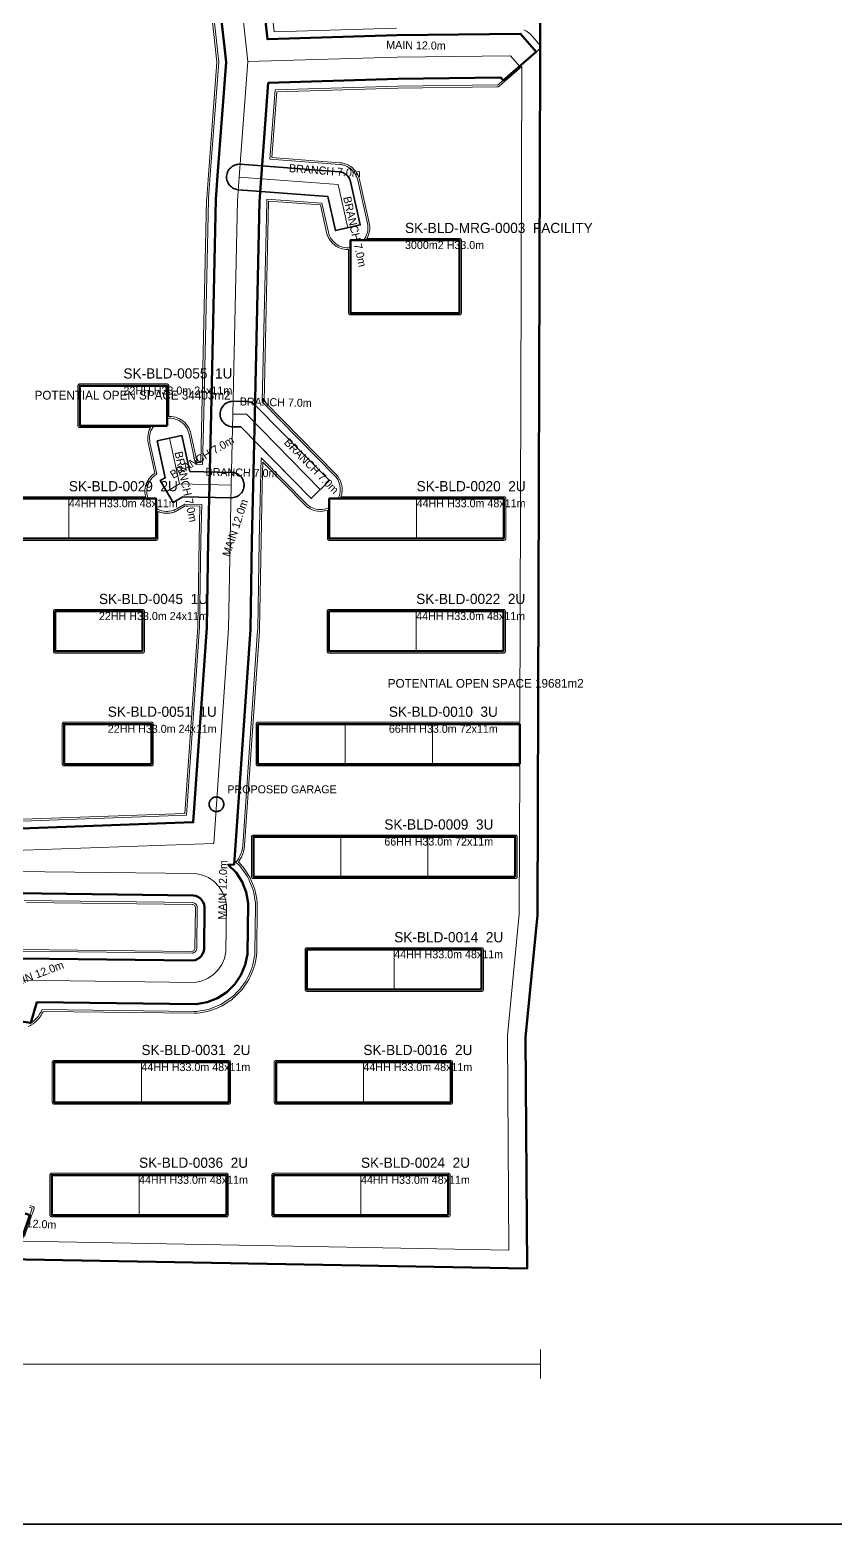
# Model space of a CAD drawing. Header units: metres. Extents: x 10 to 560, y 290 to 670.
# Drawn here: x 153.8 to 264.5, y 290 to 495.4 of the extents above; entities that cross this region are included whole.
import ezdxf

# ---------------------------------------------------------------- set-up
doc = ezdxf.new("R2010")
doc.units = ezdxf.units.M
for name, color, linetype, lineweight in [('A-ANNO-TEXT', 7, 'CONTINUOUS', 18), ('A-BUILDING-LABEL', 7, 'CONTINUOUS', 18), ('A-BUILDING-OUTLINE', 7, 'CONTINUOUS', 50), ('A-DIM', 3, 'CONTINUOUS', 18), ('A-ENTRANCE', 6, 'CONTINUOUS', 35), ('A-FRAME', 7, 'CONTINUOUS', 35), ('A-SITE-BOUNDARY', 1, 'CONTINUOUS', 50), ('A-UNIT-LINE', 4, 'CONTINUOUS', 18), ('C-ROAD-BRANCH', 2, 'CONTINUOUS', 35), ('C-ROAD-CENTER', 8, 'CONTINUOUS', 18), ('C-ROAD-LABEL', 2, 'CONTINUOUS', 18), ('C-ROAD-MAIN', 30, 'CONTINUOUS', 50), ('C-SIDEWALK', 8, 'CONTINUOUS', 18), ('L-OPEN-SPACE', 8, 'CONTINUOUS', 13)]:
    doc.layers.add(name, color=color, linetype=linetype, lineweight=lineweight)

msp = doc.modelspace()

# ---------------------------------------------------------------- linework, layer by layer
at = {"layer": 'A-BUILDING-OUTLINE'}
for points in [[(212.89, 456.48), (212.89, 466.48), (197.89, 466.48), (197.89, 456.48)], [(172.69, 440.98), (172.69, 446.48), (160.69, 446.48), (160.69, 440.98)], [(171.19, 425.48), (171.19, 430.98), (147.19, 430.98), (147.19, 425.48)], [(218.99, 425.48), (218.99, 430.98), (194.99, 430.98), (194.99, 425.48)], [(169.33, 409.98), (169.33, 415.48), (157.33, 415.48), (157.33, 409.98)], [(218.93, 409.98), (218.93, 415.48), (194.93, 415.48), (194.93, 409.98)], [(170.54, 394.48), (170.54, 399.98), (158.54, 399.98), (158.54, 394.48)], [(221.17, 394.48), (221.17, 399.98), (185.17, 399.98), (185.17, 394.48)], [(220.55, 378.98), (220.55, 384.48), (184.55, 384.48), (184.55, 378.98)], [(215.91, 363.48), (215.91, 368.98), (191.91, 368.98), (191.91, 363.48)], [(181.17, 347.98), (181.17, 353.48), (157.17, 353.48), (157.17, 347.98)], [(211.67, 347.98), (211.67, 353.48), (187.67, 353.48), (187.67, 347.98)], [(180.84, 332.48), (180.84, 337.98), (156.84, 337.98), (156.84, 332.48)], [(211.34, 332.48), (211.34, 337.98), (187.34, 337.98), (187.34, 332.48)]]:
    msp.add_lwpolyline(points, close=True, dxfattribs=at)
at = {"layer": 'A-DIM'}
for points in [[(224.01, 310), (224.01, 314)], [(30, 312), (224.01, 312)]]:
    msp.add_lwpolyline(points, dxfattribs=at)
at = {"layer": 'A-ENTRANCE'}
msp.add_lwpolyline([(180.47, 388.96), (180.47, 388.86), (180.45, 388.76), (180.43, 388.67), (180.4, 388.57), (180.35, 388.48), (180.3, 388.4), (180.24, 388.32), (180.18, 388.25), (180.11, 388.18), (180.03, 388.12), (179.94, 388.07), (179.85, 388.03), (179.76, 388), (179.67, 387.98), (179.57, 387.96), (179.47, 387.96), (179.37, 387.96), (179.28, 387.98), (179.18, 388), (179.09, 388.03), (179, 388.07), (178.92, 388.12), (178.84, 388.18), (178.76, 388.25), (178.7, 388.32), (178.64, 388.4), (178.59, 388.48), (178.55, 388.57), (178.51, 388.67), (178.49, 388.76), (178.48, 388.86), (178.47, 388.96), (178.48, 389.05), (178.49, 389.15), (178.51, 389.25), (178.55, 389.34), (178.59, 389.43), (178.64, 389.51), (178.7, 389.59), (178.76, 389.66), (178.84, 389.73), (178.92, 389.79), (179, 389.84), (179.09, 389.88), (179.18, 389.91), (179.28, 389.94), (179.37, 389.95), (179.47, 389.96), (179.57, 389.95), (179.67, 389.94), (179.76, 389.91), (179.85, 389.88), (179.94, 389.84), (180.03, 389.79), (180.11, 389.73), (180.18, 389.66), (180.24, 389.59), (180.3, 389.51), (180.35, 389.43), (180.4, 389.34), (180.43, 389.25), (180.45, 389.15), (180.47, 389.05)], close=True, dxfattribs=at)
at = {"layer": 'A-FRAME'}
msp.add_lwpolyline([(560, 290), (560, 670), (10, 670), (10, 290), (560, 290)], dxfattribs=at)
at = {"layer": 'A-SITE-BOUNDARY'}
msp.add_lwpolyline([(31.64, 506.01), (30, 415.78), (33.08, 378.45), (34.51, 328.41), (131.11, 326.77), (135, 324.51), (136.23, 320), (138.08, 320), (139.31, 324.51), (143, 326.56), (222.17, 325.13), (221.96, 356.92), (223.6, 373.73), (224.01, 506.42)], dxfattribs=at)
at = {"layer": 'A-UNIT-LINE'}
for points in [[(159.19, 425.48), (159.19, 430.98)], [(206.99, 425.48), (206.99, 430.98)], [(206.93, 409.98), (206.93, 415.48)], [(197.17, 394.48), (197.17, 399.98)], [(209.17, 394.48), (209.17, 399.98)], [(196.55, 378.98), (196.55, 384.48)], [(208.55, 378.98), (208.55, 384.48)], [(203.91, 363.48), (203.91, 368.98)], [(169.17, 347.98), (169.17, 353.48)], [(199.67, 347.98), (199.67, 353.48)], [(168.84, 332.48), (168.84, 337.98)], [(199.34, 332.48), (199.34, 337.98)]]:
    msp.add_lwpolyline(points, dxfattribs=at)
at = {"layer": 'C-ROAD-BRANCH'}
for points in [[(181.99, 473.55), (181.83, 473.62), (181.68, 473.71), (181.54, 473.81), (181.41, 473.92), (181.29, 474.04), (181.19, 474.18), (181.1, 474.32), (181.02, 474.48), (180.96, 474.64), (180.91, 474.8), (180.88, 474.97), (180.87, 475.14), (180.88, 475.32), (180.9, 475.49), (180.94, 475.65), (180.99, 475.82), (181.06, 475.97), (181.14, 476.12), (181.24, 476.26), (181.36, 476.39), (181.48, 476.51), (181.62, 476.62), (181.76, 476.71), (181.91, 476.78), (182.07, 476.85), (182.24, 476.89), (182.41, 476.92), (182.58, 476.93), (182.75, 476.93), (196.33, 475.91), (196.51, 475.89), (196.67, 475.85), (196.84, 475.79), (196.99, 475.72), (197.14, 475.64), (197.28, 475.54), (197.41, 475.43), (197.53, 475.3), (197.64, 475.17), (197.73, 475.02), (197.8, 474.87), (197.87, 474.71), (197.91, 474.55), (197.91, 474.55), (199.25, 468.59), (195.84, 467.82), (194.78, 472.51), (182.49, 473.44), (182.32, 473.46), (182.15, 473.5)], [(181.19, 440.94), (181.03, 441), (180.88, 441.07), (180.73, 441.17), (180.6, 441.27), (180.47, 441.39), (180.36, 441.52), (180.26, 441.66), (180.17, 441.81), (180.1, 441.97), (180.05, 442.13), (180.01, 442.3), (179.99, 442.47), (179.99, 442.64), (180, 442.81), (180.03, 442.98), (180.07, 443.14), (180.13, 443.3), (180.21, 443.46), (180.3, 443.6), (180.41, 443.74), (180.52, 443.86), (180.65, 443.98), (180.79, 444.08), (180.94, 444.16), (181.1, 444.23), (181.26, 444.28), (181.43, 444.32), (181.6, 444.34), (181.77, 444.35), (183.64, 444.31), (183.81, 444.3), (183.98, 444.27), (184.14, 444.22), (184.3, 444.16), (184.46, 444.08), (184.6, 443.99), (184.74, 443.89), (184.85, 443.78), (184.85, 443.78), (195, 433.45), (192.5, 431), (182.85, 440.82), (181.7, 440.85), (181.53, 440.86), (181.36, 440.89)], [(171.32, 438.9), (174.74, 439.64), (175.81, 434.71), (181.56, 434.58), (181.73, 434.57), (181.9, 434.54), (182.07, 434.49), (182.23, 434.43), (182.38, 434.36), (182.52, 434.27), (182.66, 434.16), (182.79, 434.04), (182.9, 433.91), (183, 433.77), (183.08, 433.62), (183.15, 433.47), (183.21, 433.3), (183.24, 433.14), (183.27, 432.97), (183.27, 432.79), (183.26, 432.62), (183.23, 432.45), (183.18, 432.29), (183.12, 432.13), (183.05, 431.97), (182.95, 431.83), (182.85, 431.69), (182.73, 431.57), (182.6, 431.45), (182.46, 431.36), (182.31, 431.27), (182.15, 431.2), (181.99, 431.15), (181.82, 431.11), (181.65, 431.09), (181.48, 431.08), (174.85, 431.23), (173.54, 430.45), (171.76, 433.46), (172.41, 433.85)]]:
    msp.add_lwpolyline(points, close=True, dxfattribs=at)
at = {"layer": 'C-ROAD-CENTER'}
for points in [[(154.49, 509.5), (166.79, 508.27), (181.97, 507.86), (183.81, 491.04)], [(147.92, 382.14), (150.39, 382.55), (179.1, 383.58), (181.15, 413.11), (181.35, 425.21), (181.52, 432.83), (181.73, 442.6), (182.38, 471.97), (182.62, 475.18), (183.81, 491.04)], [(183.81, 491.04), (204.32, 491.66), (219.91, 491.86), (221.14, 490.43)], [(182.62, 475.18), (196.2, 474.16)], [(196.2, 474.16), (197.55, 468.2)], [(181.73, 442.6), (183.6, 442.56)], [(183.6, 442.56), (193.75, 432.22)], [(174.39, 432.99), (173.03, 439.27)], [(174.39, 432.99), (172.65, 431.96)], [(181.52, 432.83), (174.39, 432.99)], [(151.7, 379.72), (176.63, 379.43), (177.54, 379.23), (178.4, 378.87), (179.16, 378.34), (179.82, 377.67), (180.32, 376.89), (180.67, 376.03), (180.84, 375.11), (180.76, 368.68), (180.57, 367.77), (180.2, 366.92), (179.68, 366.15), (179.01, 365.5), (178.23, 364.99), (177.37, 364.64), (176.45, 364.47), (152.56, 364.76)]]:
    msp.add_lwpolyline(points, dxfattribs=at)
at = {"layer": 'C-ROAD-MAIN'}
for points in [[(184.67, 510.79), (186.49, 494.12), (204.26, 494.66), (221.27, 494.88), (223.42, 492.38), (218.86, 488.47), (218.55, 488.84), (204.39, 488.66), (186.6, 488.12), (185.61, 474.96), (185.38, 471.82), (184.73, 442.53), (184.52, 432.77), (184.35, 425.15), (184.15, 412.98), (181.9, 380.67), (181.11, 380.65), (182.17, 379.56), (183, 378.28), (183.56, 376.87), (183.84, 375.37), (183.76, 368.35), (183.44, 366.86), (182.85, 365.46), (181.99, 364.21), (180.9, 363.14), (179.62, 362.31), (178.21, 361.75), (176.71, 361.47), (154.8, 361.73), (153.96, 358.91), (150.33, 359.43)], [(84.68, 504.38), (84.68, 409.24), (86.76, 395.87), (88.06, 387.58), (88.06, 387.58), (88.06, 387.58), (107.79, 386.78), (110.46, 386.78), (112.43, 386.7), (147.74, 385.15), (150.08, 385.54), (176.29, 386.48), (178.15, 413.24), (178.35, 425.27), (178.52, 432.9), (178.74, 442.67), (179.38, 472.11), (179.63, 475.41), (180.8, 490.99), (179.27, 504.93)], [(152.6, 367.76), (176.19, 367.48), (176.53, 367.54), (176.84, 367.66), (177.13, 367.85), (177.37, 368.09), (177.56, 368.37), (177.7, 368.68), (177.77, 369.01), (177.84, 374.85), (177.77, 375.19), (177.65, 375.5), (177.46, 375.79), (177.22, 376.03), (176.94, 376.23), (176.63, 376.36), (176.3, 376.43), (151.96, 376.72)], [(153.17, 332.7), (153.85, 332.47), (151.89, 326.8)]]:
    msp.add_lwpolyline(points, dxfattribs=at)
at = {"layer": 'C-SIDEWALK'}
for points in [[(221.73, 495.42), (222.07, 495.23), (222.39, 495), (222.68, 494.75), (222.95, 494.47), (224.01, 493.22), (224.01, 492.89), (221.14, 490.43), (223.42, 492.38), (221.27, 494.88), (204.26, 494.66), (186.49, 494.12), (184.83, 509.27)], [(185.94, 508.3), (187.39, 495.15), (204.2, 495.66)], [(179.27, 504.93), (180.8, 490.99), (179.63, 475.41), (179.38, 472.11), (178.74, 442.67), (178.56, 434.65), (175.81, 434.71), (174.74, 439.64), (171.32, 438.9), (172.41, 433.85), (171.76, 433.46), (173.54, 430.45), (174.85, 431.23), (178.48, 431.15), (178.35, 425.27), (178.15, 413.24), (176.29, 386.48), (150.08, 385.54)], [(150.24, 386.55), (175.36, 387.45), (177.15, 413.28), (177.35, 425.28), (177.35, 425.3), (177.46, 430.17), (175.11, 430.22), (174.05, 429.59), (173.81, 429.46), (173.56, 429.36), (173.3, 429.29), (173.03, 429.23), (172.77, 429.21), (172.5, 429.21), (172.23, 429.24), (171.96, 429.29), (171.71, 429.37), (171.46, 429.48), (171.22, 429.61), (171.19, 429.62), (171.19, 430.98), (170.08, 430.98), (170.05, 431.05), (169.98, 431.3), (169.92, 431.57), (169.9, 431.84), (169.9, 432.11), (169.93, 432.38), (169.98, 432.64), (170.06, 432.9), (170.17, 433.15), (170.3, 433.38), (170.45, 433.61), (170.62, 433.82), (170.81, 434), (171.02, 434.17), (171.25, 434.32), (171.28, 434.35), (170.34, 438.69), (170.3, 438.95), (170.28, 439.22), (170.29, 439.49), (170.33, 439.76), (170.39, 440.02), (170.47, 440.28), (170.58, 440.52), (170.72, 440.76), (170.88, 440.98), (170.88, 440.98), (172.69, 440.98), (172.69, 442), (172.72, 442), (172.99, 442.02), (173.25, 442.01), (173.52, 441.97), (173.79, 441.91), (174.04, 441.83), (174.29, 441.71), (174.52, 441.58), (174.74, 441.42), (174.94, 441.24), (175.13, 441.05), (175.29, 440.83), (175.43, 440.6), (175.55, 440.36), (175.65, 440.11), (175.72, 439.85), (176.62, 435.69), (177.58, 435.67), (177.74, 442.69), (178.38, 472.06), (178.39, 472.27), (178.63, 475.48), (179.8, 490.97), (178.37, 503.95)], [(150.33, 359.43), (153.96, 358.91), (154.8, 361.73), (176.71, 361.47), (178.21, 361.75), (179.62, 362.31), (180.9, 363.14), (181.99, 364.21), (182.85, 365.46), (183.44, 366.86), (183.76, 368.35), (183.84, 375.37), (183.56, 376.87), (183, 378.28), (182.17, 379.56), (181.11, 380.65), (181.9, 380.67), (184.15, 412.98), (184.35, 425.15), (184.52, 432.77), (184.66, 438.98), (192.5, 431), (195, 433.45), (184.85, 443.78), (184.85, 443.78), (184.76, 443.86), (185.38, 471.82), (185.48, 473.21), (194.78, 472.51), (195.84, 467.82), (199.25, 468.59), (197.91, 474.55), (197.91, 474.55), (197.87, 474.71), (197.8, 474.87), (197.73, 475.02), (197.64, 475.17), (197.53, 475.3), (197.41, 475.43), (197.28, 475.54), (197.14, 475.64), (196.99, 475.72), (196.84, 475.79), (196.67, 475.85), (196.51, 475.89), (196.33, 475.91), (185.74, 476.7), (186.6, 488.12), (204.39, 488.66), (218.55, 488.84), (218.86, 488.47), (218.1, 487.82), (218.09, 487.84), (204.41, 487.66), (187.53, 487.15), (186.82, 477.63), (196.41, 476.9), (196.54, 476.89), (196.67, 476.87), (196.67, 476.87), (196.68, 476.87), (196.81, 476.84), (196.93, 476.81), (196.94, 476.81), (196.94, 476.81), (197.07, 476.77), (197.19, 476.73), (197.19, 476.73), (197.2, 476.73), (197.32, 476.67), (197.44, 476.62), (197.44, 476.62), (197.44, 476.62), (197.56, 476.55), (197.67, 476.49), (197.68, 476.48), (197.68, 476.48), (197.79, 476.41), (197.89, 476.33), (197.9, 476.33), (197.9, 476.33), (198, 476.24), (198.1, 476.15), (198.1, 476.15), (198.1, 476.15), (198.19, 476.05), (198.28, 475.96), (198.29, 475.96), (198.29, 475.95), (198.37, 475.85), (198.45, 475.75), (198.45, 475.74), (198.45, 475.74), (198.52, 475.63), (198.6, 475.52), (198.6, 475.52), (198.6, 475.51), (198.66, 475.4), (198.72, 475.28), (198.72, 475.28), (198.72, 475.27), (198.77, 475.15), (198.81, 475.03), (198.81, 475.02), (198.82, 475.02), (198.85, 474.89), (198.89, 474.77), (200.23, 468.81), (200.28, 468.54), (200.3, 468.27), (200.29, 468), (200.26, 467.73), (200.2, 467.47), (200.11, 467.21), (200, 466.97), (199.87, 466.73), (199.72, 466.51), (199.69, 466.48), (197.89, 466.48), (197.89, 465.47), (197.89, 465.47), (197.62, 465.45), (197.35, 465.46), (197.08, 465.49), (196.82, 465.55), (196.56, 465.63), (196.31, 465.74), (196.08, 465.88), (195.86, 466.03), (195.65, 466.21), (195.47, 466.4), (195.3, 466.62), (195.16, 466.84), (195.03, 467.08), (194.94, 467.34), (194.86, 467.6), (193.97, 471.57), (186.4, 472.14), (186.38, 471.77), (185.77, 444.27), (195.71, 434.15), (195.89, 433.95), (196.05, 433.73), (196.19, 433.5), (196.3, 433.25), (196.39, 433), (196.45, 432.73), (196.49, 432.47), (196.5, 432.2), (196.49, 431.93), (196.44, 431.66), (196.38, 431.4), (196.28, 431.15), (196.2, 430.98), (194.99, 430.98), (194.99, 429.77), (194.78, 429.67), (194.53, 429.58), (194.26, 429.52), (194, 429.48), (193.73, 429.47), (193.46, 429.49), (193.19, 429.53), (192.93, 429.6), (192.68, 429.69), (192.43, 429.81), (192.2, 429.95), (191.99, 430.11), (191.79, 430.29), (185.6, 436.59), (185.52, 432.74), (185.35, 425.13), (185.15, 413.04), (185.14, 412.83), (183.09, 383.3), (183.04, 382.91), (182.96, 382.53), (182.84, 382.16), (182.68, 381.8), (182.49, 381.46), (182.27, 381.14), (182.15, 381), (182.68, 380.47), (182.94, 380.17), (183.17, 379.86), (183.68, 379.08), (183.87, 378.74), (184.04, 378.38), (184.38, 377.52), (184.51, 377.14), (184.6, 376.76), (184.77, 375.85), (184.83, 375.46), (184.84, 375.07), (184.76, 368.64), (184.74, 368.24), (184.68, 367.86), (184.48, 366.95), (184.38, 366.57), (184.25, 366.2), (183.88, 365.34), (183.71, 364.99), (183.5, 364.65), (182.98, 363.89), (182.74, 363.57), (182.47, 363.29), (181.81, 362.64), (181.51, 362.38), (181.19, 362.15), (180.41, 361.64), (180.07, 361.44), (179.72, 361.28), (178.85, 360.93), (178.48, 360.8), (178.1, 360.71), (177.19, 360.54), (176.8, 360.49), (176.4, 360.47), (155.52, 360.72), (155.37, 360.41), (155.18, 360.08), (154.96, 359.77), (154.71, 359.49), (154.44, 359.22), (154.14, 358.99), (153.82, 358.78)], [(151.96, 376.72), (176.3, 376.43), (176.63, 376.36), (176.94, 376.23), (177.22, 376.03), (177.46, 375.79), (177.65, 375.5), (177.77, 375.19), (177.84, 374.85), (177.77, 369.01), (177.7, 368.68), (177.56, 368.37), (177.37, 368.09), (177.13, 367.85), (176.84, 367.66), (176.53, 367.54), (176.19, 367.48), (152.6, 367.76)], [(152.61, 368.76), (176.11, 368.48), (176.25, 368.5), (176.38, 368.56), (176.5, 368.63), (176.6, 368.73), (176.68, 368.85), (176.74, 368.98), (176.77, 369.12), (176.84, 374.77), (176.81, 374.91), (176.76, 375.04), (176.68, 375.16), (176.58, 375.26), (176.46, 375.34), (176.33, 375.4), (176.19, 375.43), (153.07, 375.71)], [(153.74, 333.57), (154.17, 333.42), (153.85, 332.47), (153.17, 332.7)]]:
    msp.add_lwpolyline(points, dxfattribs=at)
at = {"layer": 'L-OPEN-SPACE'}
for points in [[(178.15, 503.71), (179.55, 490.97), (178.38, 475.5), (178.14, 472.29), (178.14, 472.28), (178.13, 472.07), (178.13, 472.06), (177.49, 442.69), (177.34, 435.92), (176.82, 435.94), (175.96, 439.9), (175.96, 439.91), (175.89, 440.18), (175.88, 440.2), (175.79, 440.45), (175.78, 440.47), (175.66, 440.72), (175.65, 440.74), (175.5, 440.97), (175.49, 440.99), (175.33, 441.2), (175.31, 441.22), (175.13, 441.42), (175.11, 441.43), (174.9, 441.61), (174.89, 441.63), (174.67, 441.78), (174.65, 441.8), (174.41, 441.93), (174.39, 441.94), (174.14, 442.05), (174.12, 442.06), (173.87, 442.15), (173.84, 442.16), (173.58, 442.22), (173.55, 442.22), (173.29, 442.26), (173.26, 442.26), (172.99, 442.27), (172.97, 442.27), (172.94, 442.27), (172.94, 446.48), (172.94, 446.51), (172.94, 446.53), (172.93, 446.56), (172.92, 446.58), (172.91, 446.6), (172.9, 446.62), (172.88, 446.64), (172.87, 446.66), (172.85, 446.68), (172.83, 446.69), (172.81, 446.7), (172.79, 446.72), (172.76, 446.72), (172.74, 446.73), (172.71, 446.73), (172.69, 446.73), (160.69, 446.73), (160.67, 446.73), (160.64, 446.73), (160.62, 446.72), (160.59, 446.72), (160.57, 446.7), (160.55, 446.69), (160.53, 446.68), (160.51, 446.66), (160.5, 446.64), (160.48, 446.62), (160.47, 446.6), (160.46, 446.58), (160.45, 446.56), (160.44, 446.53), (160.44, 446.51), (160.44, 446.48), (160.44, 440.98), (160.44, 440.96), (160.44, 440.94), (160.45, 440.91), (160.46, 440.89), (160.47, 440.87), (160.48, 440.85), (160.5, 440.83), (160.51, 440.81), (160.53, 440.79), (160.55, 440.78), (160.57, 440.76), (160.59, 440.75), (160.62, 440.75), (160.64, 440.74), (160.67, 440.74), (160.69, 440.73), (170.42, 440.73), (170.37, 440.65), (170.36, 440.63), (170.25, 440.38), (170.24, 440.36), (170.15, 440.1), (170.14, 440.08), (170.08, 439.82), (170.08, 439.79), (170.04, 439.52), (170.04, 439.5), (170.03, 439.23), (170.03, 439.21), (170.05, 438.94), (170.05, 438.91), (170.1, 438.65), (170.1, 438.63), (171, 434.46), (170.88, 434.38), (170.86, 434.37), (170.65, 434.2), (170.64, 434.18), (170.44, 433.99), (170.43, 433.97), (170.26, 433.77), (170.24, 433.75), (170.09, 433.52), (170.08, 433.5), (169.95, 433.27), (169.94, 433.24), (169.83, 433), (169.82, 432.97), (169.74, 432.71), (169.74, 432.69), (169.68, 432.43), (169.68, 432.4), (169.65, 432.13), (169.65, 432.11), (169.65, 431.84), (169.65, 431.81), (169.68, 431.55), (169.68, 431.52), (169.73, 431.26), (169.74, 431.23), (147.19, 431.23)], [(153.6, 358.39), (153.93, 358.56), (153.96, 358.57), (154.28, 358.78), (154.29, 358.79), (154.59, 359.03), (154.61, 359.04), (154.89, 359.3), (154.9, 359.32), (155.15, 359.61), (155.17, 359.63), (155.39, 359.94), (155.4, 359.96), (155.59, 360.29), (155.6, 360.31), (155.68, 360.47), (176.4, 360.22), (176.41, 360.22), (176.81, 360.24), (176.83, 360.24), (177.22, 360.29), (177.23, 360.29), (178.15, 360.47), (178.16, 360.47), (178.54, 360.56), (178.56, 360.57), (178.93, 360.69), (178.95, 360.7), (179.81, 361.04), (179.82, 361.05), (180.18, 361.21), (180.2, 361.22), (180.54, 361.42), (180.55, 361.43), (181.33, 361.94), (181.34, 361.94), (181.66, 362.17), (181.68, 362.19), (181.97, 362.45), (181.98, 362.46), (182.65, 363.11), (182.66, 363.12), (182.92, 363.4), (182.94, 363.42), (183.18, 363.74), (183.18, 363.75), (183.71, 364.51), (183.72, 364.52), (183.92, 364.86), (183.93, 364.88), (184.11, 365.23), (184.11, 365.24), (184.48, 366.1), (184.48, 366.11), (184.62, 366.48), (184.63, 366.5), (184.73, 366.88), (184.73, 366.89), (184.92, 367.8), (184.92, 367.82), (184.99, 368.2), (184.99, 368.23), (185.01, 368.62), (185.01, 368.63), (185.09, 375.06), (185.09, 375.08), (185.07, 375.47), (185.07, 375.49), (185.02, 375.88), (185.02, 375.89), (184.85, 376.81), (184.84, 376.82), (184.75, 377.2), (184.75, 377.23), (184.62, 377.6), (184.61, 377.61), (184.27, 378.47), (184.26, 378.48), (184.1, 378.84), (184.09, 378.86), (183.89, 379.2), (183.88, 379.21), (183.38, 379.99), (183.37, 380), (183.14, 380.32), (183.12, 380.34), (182.86, 380.63), (182.86, 380.64), (182.49, 381.02), (182.7, 381.32), (182.71, 381.34), (182.9, 381.68), (182.91, 381.7), (183.07, 382.06), (183.08, 382.08), (183.2, 382.45), (183.2, 382.48), (183.29, 382.86), (183.29, 382.88), (183.34, 383.27), (183.34, 383.28), (185.39, 412.81), (185.39, 412.82), (185.4, 413.03), (185.4, 413.04), (185.6, 425.13), (185.77, 432.74), (185.84, 435.99), (191.61, 430.12), (191.62, 430.11), (191.82, 429.93), (191.84, 429.91), (192.05, 429.75), (192.07, 429.74), (192.3, 429.6), (192.32, 429.58), (192.57, 429.47), (192.59, 429.46), (192.84, 429.36), (192.87, 429.36), (193.13, 429.29), (193.15, 429.28), (193.42, 429.24), (193.44, 429.24), (193.71, 429.22), (193.74, 429.22), (194.01, 429.23), (194.03, 429.24), (194.3, 429.27), (194.32, 429.28), (194.59, 429.34), (194.61, 429.35), (194.74, 429.39), (194.74, 425.48), (194.74, 425.46), (194.74, 425.44), (194.75, 425.41), (194.76, 425.39), (194.77, 425.37), (194.78, 425.35), (194.8, 425.33), (194.81, 425.31), (194.83, 425.29), (194.85, 425.28), (194.87, 425.26), (194.89, 425.25), (194.92, 425.25), (194.94, 425.24), (194.96, 425.24), (194.99, 425.23), (218.99, 425.23), (219.01, 425.24), (219.04, 425.24), (219.06, 425.25), (219.09, 425.25), (219.11, 425.26), (219.13, 425.28), (219.15, 425.29), (219.17, 425.31), (219.18, 425.33), (219.2, 425.35), (219.21, 425.37), (219.22, 425.39), (219.23, 425.41), (219.23, 425.44), (219.24, 425.46), (219.24, 425.48), (219.24, 430.98), (219.24, 431.01), (219.23, 431.03), (219.23, 431.06), (219.22, 431.08), (219.21, 431.1), (219.2, 431.12), (219.18, 431.14), (219.17, 431.16), (219.15, 431.18), (219.13, 431.19), (219.11, 431.2), (219.09, 431.22), (219.06, 431.22), (219.04, 431.23), (219.01, 431.23), (218.99, 431.23), (196.58, 431.23), (196.61, 431.31), (196.62, 431.34), (196.69, 431.6), (196.69, 431.62), (196.73, 431.89), (196.74, 431.91), (196.75, 432.18), (196.75, 432.21), (196.74, 432.48), (196.74, 432.5), (196.7, 432.77), (196.7, 432.79), (196.63, 433.06), (196.63, 433.08), (196.54, 433.33), (196.53, 433.36), (196.42, 433.6), (196.4, 433.62), (196.27, 433.86), (196.25, 433.88), (196.1, 434.09), (196.08, 434.11), (195.9, 434.32), (195.89, 434.32), (186.02, 444.37), (186.63, 471.76), (186.63, 471.87), (193.76, 471.34), (194.62, 467.54), (194.62, 467.53), (194.7, 467.27), (194.7, 467.25), (194.8, 466.99), (194.81, 466.97), (194.93, 466.73), (194.94, 466.71), (195.09, 466.48), (195.1, 466.46), (195.27, 466.25), (195.29, 466.23), (195.47, 466.04), (195.49, 466.02), (195.69, 465.84), (195.71, 465.83), (195.93, 465.67), (195.95, 465.66), (196.19, 465.53), (196.21, 465.51), (196.46, 465.41), (196.48, 465.4), (196.74, 465.31), (196.76, 465.31), (197.02, 465.25), (197.05, 465.24), (197.32, 465.21), (197.34, 465.21), (197.61, 465.2), (197.64, 465.2), (197.64, 465.2), (197.64, 456.48), (197.64, 456.46), (197.64, 456.44), (197.65, 456.41), (197.66, 456.39), (197.67, 456.37), (197.68, 456.35), (197.7, 456.33), (197.71, 456.31), (197.73, 456.29), (197.75, 456.28), (197.77, 456.26), (197.79, 456.25), (197.82, 456.25), (197.84, 456.24), (197.86, 456.24), (197.89, 456.23), (212.89, 456.23), (212.91, 456.24), (212.94, 456.24), (212.96, 456.25), (212.98, 456.25), (213.01, 456.26), (213.03, 456.28), (213.05, 456.29), (213.07, 456.31), (213.08, 456.33), (213.1, 456.35), (213.11, 456.37), (213.12, 456.39), (213.13, 456.41), (213.13, 456.44), (213.14, 456.46), (213.14, 456.48), (213.14, 466.48), (213.14, 466.51), (213.13, 466.53), (213.13, 466.56), (213.12, 466.58), (213.11, 466.6), (213.1, 466.62), (213.08, 466.64), (213.07, 466.66), (213.05, 466.68), (213.03, 466.69), (213.01, 466.7), (212.98, 466.72), (212.96, 466.72), (212.94, 466.73), (212.91, 466.73), (212.89, 466.73), (200.16, 466.73), (200.22, 466.84), (200.23, 466.87), (200.34, 467.11), (200.35, 467.13), (200.44, 467.39), (200.44, 467.41), (200.5, 467.68), (200.5, 467.7), (200.54, 467.97), (200.54, 467.99), (200.55, 468.26), (200.55, 468.29), (200.53, 468.56), (200.52, 468.58), (200.48, 468.85), (200.47, 468.86), (199.13, 474.82), (199.13, 474.83), (199.09, 474.96), (199.06, 475.09), (199.06, 475.09), (199.05, 475.09), (199.05, 475.1), (199.05, 475.11), (199.05, 475.11), (199.05, 475.12), (199, 475.24), (198.95, 475.36), (198.95, 475.37), (198.95, 475.37), (198.95, 475.38), (198.94, 475.38), (198.94, 475.38), (198.94, 475.39), (198.88, 475.51), (198.82, 475.63), (198.82, 475.63), (198.82, 475.63), (198.81, 475.64), (198.81, 475.65), (198.81, 475.65), (198.81, 475.65), (198.74, 475.76), (198.67, 475.88), (198.66, 475.88), (198.66, 475.88), (198.66, 475.89), (198.65, 475.9), (198.65, 475.9), (198.65, 475.9), (198.57, 476), (198.49, 476.11), (198.48, 476.11), (198.48, 476.11), (198.48, 476.12), (198.47, 476.13), (198.47, 476.13), (198.47, 476.13), (198.37, 476.23), (198.28, 476.32), (198.28, 476.33), (198.28, 476.33), (198.27, 476.33), (198.27, 476.34), (198.27, 476.34), (198.26, 476.34), (198.16, 476.43), (198.06, 476.52), (198.06, 476.52), (198.06, 476.52), (198.05, 476.53), (198.04, 476.53), (198.04, 476.53), (198.04, 476.54), (197.93, 476.61), (197.82, 476.69), (197.82, 476.69), (197.82, 476.69), (197.81, 476.7), (197.8, 476.7), (197.8, 476.7), (197.8, 476.7), (197.68, 476.77), (197.57, 476.83), (197.56, 476.84), (197.56, 476.84), (197.55, 476.84), (197.55, 476.84), (197.54, 476.84), (197.54, 476.85), (197.42, 476.9), (197.3, 476.95), (197.29, 476.96), (197.29, 476.96), (197.28, 476.96), (197.28, 476.96), (197.28, 476.96), (197.27, 476.97), (197.14, 477.01), (197.02, 477.05), (197.01, 477.05), (197.01, 477.05), (197, 477.05), (197, 477.05), (197, 477.05), (196.99, 477.06), (196.86, 477.09), (196.73, 477.11), (196.73, 477.12), (196.73, 477.12), (196.72, 477.12), (196.71, 477.12), (196.71, 477.12), (196.7, 477.12), (196.57, 477.14), (196.44, 477.15), (196.43, 477.15), (187.08, 477.86), (187.77, 486.91), (204.41, 487.41), (218.02, 487.59), (218.04, 487.58), (218.06, 487.58), (218.08, 487.57), (218.11, 487.57), (218.13, 487.58), (218.16, 487.58), (218.18, 487.59), (218.2, 487.59), (218.23, 487.61), (218.25, 487.62), (218.27, 487.63), (219.03, 488.28), (221.46, 490.37), (221.18, 400.23), (221.17, 400.23), (185.17, 400.23), (185.14, 400.23), (185.12, 400.23), (185.09, 400.22), (185.07, 400.22), (185.05, 400.2), (185.03, 400.19), (185.01, 400.18), (184.99, 400.16), (184.97, 400.14), (184.96, 400.12), (184.94, 400.1), (184.93, 400.08), (184.93, 400.06), (184.92, 400.03), (184.92, 400.01), (184.92, 399.98), (184.92, 394.48), (184.92, 394.46), (184.92, 394.44), (184.93, 394.41), (184.93, 394.39), (184.94, 394.37), (184.96, 394.35), (184.97, 394.33), (184.99, 394.31), (185.01, 394.29), (185.03, 394.28), (185.05, 394.26), (185.07, 394.25), (185.09, 394.25), (185.12, 394.24), (185.14, 394.24), (185.17, 394.23), (221.16, 394.23), (221.1, 373.86), (219.47, 357.16), (219.46, 356.9), (219.65, 327.67), (152.87, 328.88)], [(147.19, 425.23), (171.19, 425.23), (171.22, 425.24), (171.24, 425.24), (171.26, 425.25), (171.29, 425.25), (171.31, 425.26), (171.33, 425.28), (171.35, 425.29), (171.37, 425.31), (171.38, 425.33), (171.4, 425.35), (171.41, 425.37), (171.42, 425.39), (171.43, 425.41), (171.44, 425.44), (171.44, 425.46), (171.44, 425.48), (171.44, 429.21), (171.61, 429.14), (171.63, 429.13), (171.89, 429.05), (171.91, 429.05), (172.18, 428.99), (172.2, 428.99), (172.47, 428.96), (172.49, 428.96), (172.76, 428.96), (172.79, 428.96), (173.06, 428.99), (173.08, 428.99), (173.35, 429.04), (173.37, 429.05), (173.63, 429.12), (173.65, 429.13), (173.9, 429.23), (173.92, 429.24), (174.16, 429.37), (174.17, 429.37), (175.18, 429.97), (177.21, 429.93), (177.1, 425.3), (177.1, 425.3), (177.1, 425.28), (177.1, 425.28), (176.9, 413.29), (175.12, 387.69), (150.23, 386.8)], [(153.36, 375.45), (176.16, 375.18), (176.25, 375.16), (176.34, 375.12), (176.42, 375.07), (176.48, 375), (176.53, 374.93), (176.57, 374.84), (176.59, 374.75), (176.52, 369.15), (176.5, 369.06), (176.46, 368.97), (176.41, 368.9), (176.34, 368.83), (176.26, 368.78), (176.18, 368.74), (176.08, 368.73), (152.61, 369.01)], [(153.11, 329.55), (154.08, 332.39), (154.41, 333.33), (154.42, 333.36), (154.42, 333.38), (154.42, 333.41), (154.42, 333.43), (154.42, 333.46), (154.41, 333.48), (154.41, 333.5), (154.4, 333.53), (154.39, 333.55), (154.37, 333.57), (154.36, 333.59), (154.34, 333.6), (154.32, 333.62), (154.3, 333.63), (154.28, 333.64), (154.25, 333.65), (153.82, 333.8)]]:
    msp.add_lwpolyline(points, dxfattribs=at)
for points in [[(157.08, 409.96), (157.08, 409.94), (157.09, 409.91), (157.1, 409.89), (157.11, 409.87), (157.12, 409.85), (157.14, 409.83), (157.15, 409.81), (157.17, 409.79), (157.19, 409.78), (157.21, 409.76), (157.23, 409.75), (157.26, 409.75), (157.28, 409.74), (157.3, 409.74), (157.33, 409.73), (169.33, 409.73), (169.35, 409.74), (169.38, 409.74), (169.4, 409.75), (169.42, 409.75), (169.45, 409.76), (169.47, 409.78), (169.49, 409.79), (169.51, 409.81), (169.52, 409.83), (169.54, 409.85), (169.55, 409.87), (169.56, 409.89), (169.57, 409.91), (169.57, 409.94), (169.58, 409.96), (169.58, 409.98), (169.58, 415.48), (169.58, 415.51), (169.57, 415.53), (169.57, 415.56), (169.56, 415.58), (169.55, 415.6), (169.54, 415.62), (169.52, 415.64), (169.51, 415.66), (169.49, 415.68), (169.47, 415.69), (169.45, 415.7), (169.42, 415.72), (169.4, 415.72), (169.38, 415.73), (169.35, 415.73), (169.33, 415.73), (157.33, 415.73), (157.3, 415.73), (157.28, 415.73), (157.26, 415.72), (157.23, 415.72), (157.21, 415.7), (157.19, 415.69), (157.17, 415.68), (157.15, 415.66), (157.14, 415.64), (157.12, 415.62), (157.11, 415.6), (157.1, 415.58), (157.09, 415.56), (157.08, 415.53), (157.08, 415.51), (157.08, 415.48), (157.08, 409.98)], [(194.68, 409.96), (194.69, 409.94), (194.69, 409.91), (194.7, 409.89), (194.71, 409.87), (194.73, 409.85), (194.74, 409.83), (194.76, 409.81), (194.77, 409.79), (194.79, 409.78), (194.82, 409.76), (194.84, 409.75), (194.86, 409.75), (194.88, 409.74), (194.91, 409.74), (194.93, 409.73), (218.93, 409.73), (218.96, 409.74), (218.98, 409.74), (219.01, 409.75), (219.03, 409.75), (219.05, 409.76), (219.07, 409.78), (219.09, 409.79), (219.11, 409.81), (219.13, 409.83), (219.14, 409.85), (219.15, 409.87), (219.16, 409.89), (219.17, 409.91), (219.18, 409.94), (219.18, 409.96), (219.18, 409.98), (219.18, 415.48), (219.18, 415.51), (219.18, 415.53), (219.17, 415.56), (219.16, 415.58), (219.15, 415.6), (219.14, 415.62), (219.13, 415.64), (219.11, 415.66), (219.09, 415.68), (219.07, 415.69), (219.05, 415.7), (219.03, 415.72), (219.01, 415.72), (218.98, 415.73), (218.96, 415.73), (218.93, 415.73), (194.93, 415.73), (194.91, 415.73), (194.88, 415.73), (194.86, 415.72), (194.84, 415.72), (194.82, 415.7), (194.79, 415.69), (194.77, 415.68), (194.76, 415.66), (194.74, 415.64), (194.73, 415.62), (194.71, 415.6), (194.7, 415.58), (194.69, 415.56), (194.69, 415.53), (194.68, 415.51), (194.68, 415.48), (194.68, 409.98)], [(158.29, 394.46), (158.3, 394.44), (158.3, 394.41), (158.31, 394.39), (158.32, 394.37), (158.33, 394.35), (158.35, 394.33), (158.36, 394.31), (158.38, 394.29), (158.4, 394.28), (158.42, 394.26), (158.45, 394.25), (158.47, 394.25), (158.49, 394.24), (158.52, 394.24), (158.54, 394.23), (170.54, 394.23), (170.57, 394.24), (170.59, 394.24), (170.61, 394.25), (170.64, 394.25), (170.66, 394.26), (170.68, 394.28), (170.7, 394.29), (170.72, 394.31), (170.73, 394.33), (170.75, 394.35), (170.76, 394.37), (170.77, 394.39), (170.78, 394.41), (170.79, 394.44), (170.79, 394.46), (170.79, 394.48), (170.79, 399.98), (170.79, 400.01), (170.79, 400.03), (170.78, 400.06), (170.77, 400.08), (170.76, 400.1), (170.75, 400.12), (170.73, 400.14), (170.72, 400.16), (170.7, 400.18), (170.68, 400.19), (170.66, 400.2), (170.64, 400.22), (170.61, 400.22), (170.59, 400.23), (170.57, 400.23), (170.54, 400.23), (158.54, 400.23), (158.52, 400.23), (158.49, 400.23), (158.47, 400.22), (158.45, 400.22), (158.42, 400.2), (158.4, 400.19), (158.38, 400.18), (158.36, 400.16), (158.35, 400.14), (158.33, 400.12), (158.32, 400.1), (158.31, 400.08), (158.3, 400.06), (158.3, 400.03), (158.29, 400.01), (158.29, 399.98), (158.29, 394.48)], [(184.3, 378.96), (184.31, 378.94), (184.31, 378.91), (184.32, 378.89), (184.33, 378.87), (184.34, 378.85), (184.36, 378.83), (184.38, 378.81), (184.39, 378.79), (184.41, 378.78), (184.43, 378.76), (184.46, 378.75), (184.48, 378.75), (184.5, 378.74), (184.53, 378.74), (184.55, 378.73), (220.55, 378.73), (220.58, 378.74), (220.6, 378.74), (220.62, 378.75), (220.65, 378.75), (220.67, 378.76), (220.69, 378.78), (220.71, 378.79), (220.73, 378.81), (220.75, 378.83), (220.76, 378.85), (220.77, 378.87), (220.78, 378.89), (220.79, 378.91), (220.8, 378.94), (220.8, 378.96), (220.8, 378.98), (220.8, 384.48), (220.8, 384.51), (220.8, 384.53), (220.79, 384.56), (220.78, 384.58), (220.77, 384.6), (220.76, 384.62), (220.75, 384.64), (220.73, 384.66), (220.71, 384.68), (220.69, 384.69), (220.67, 384.7), (220.65, 384.72), (220.62, 384.72), (220.6, 384.73), (220.58, 384.73), (220.55, 384.73), (184.55, 384.73), (184.53, 384.73), (184.5, 384.73), (184.48, 384.72), (184.46, 384.72), (184.43, 384.7), (184.41, 384.69), (184.39, 384.68), (184.38, 384.66), (184.36, 384.64), (184.34, 384.62), (184.33, 384.6), (184.32, 384.58), (184.31, 384.56), (184.31, 384.53), (184.3, 384.51), (184.3, 384.48), (184.3, 378.98)], [(191.66, 363.46), (191.67, 363.44), (191.67, 363.41), (191.68, 363.39), (191.69, 363.37), (191.71, 363.35), (191.72, 363.33), (191.74, 363.31), (191.75, 363.29), (191.77, 363.28), (191.8, 363.26), (191.82, 363.25), (191.84, 363.25), (191.86, 363.24), (191.89, 363.24), (191.91, 363.23), (215.91, 363.23), (215.94, 363.24), (215.96, 363.24), (215.99, 363.25), (216.01, 363.25), (216.03, 363.26), (216.05, 363.28), (216.07, 363.29), (216.09, 363.31), (216.11, 363.33), (216.12, 363.35), (216.13, 363.37), (216.14, 363.39), (216.15, 363.41), (216.16, 363.44), (216.16, 363.46), (216.16, 363.48), (216.16, 368.98), (216.16, 369.01), (216.16, 369.03), (216.15, 369.06), (216.14, 369.08), (216.13, 369.1), (216.12, 369.12), (216.11, 369.14), (216.09, 369.16), (216.07, 369.18), (216.05, 369.19), (216.03, 369.2), (216.01, 369.22), (215.99, 369.22), (215.96, 369.23), (215.94, 369.23), (215.91, 369.23), (191.91, 369.23), (191.89, 369.23), (191.86, 369.23), (191.84, 369.22), (191.82, 369.22), (191.8, 369.2), (191.77, 369.19), (191.75, 369.18), (191.74, 369.16), (191.72, 369.14), (191.71, 369.12), (191.69, 369.1), (191.68, 369.08), (191.67, 369.06), (191.67, 369.03), (191.66, 369.01), (191.66, 368.98), (191.66, 363.48)], [(157.15, 353.73), (157.12, 353.73), (157.1, 353.72), (157.08, 353.72), (157.06, 353.7), (157.03, 353.69), (157.01, 353.68), (157, 353.66), (156.98, 353.64), (156.97, 353.62), (156.95, 353.6), (156.94, 353.58), (156.93, 353.56), (156.93, 353.53), (156.92, 353.51), (156.92, 353.48), (156.92, 347.98), (156.92, 347.96), (156.93, 347.94), (156.93, 347.91), (156.94, 347.89), (156.95, 347.87), (156.97, 347.85), (156.98, 347.83), (157, 347.81), (157.01, 347.79), (157.03, 347.78), (157.06, 347.76), (157.08, 347.75), (157.1, 347.75), (157.12, 347.74), (157.15, 347.74), (157.17, 347.73), (181.17, 347.73), (181.2, 347.74), (181.22, 347.74), (181.25, 347.75), (181.27, 347.75), (181.29, 347.76), (181.31, 347.78), (181.33, 347.79), (181.35, 347.81), (181.37, 347.83), (181.38, 347.85), (181.39, 347.87), (181.4, 347.89), (181.41, 347.91), (181.42, 347.94), (181.42, 347.96), (181.42, 347.98), (181.42, 353.48), (181.42, 353.51), (181.42, 353.53), (181.41, 353.56), (181.4, 353.58), (181.39, 353.6), (181.38, 353.62), (181.37, 353.64), (181.35, 353.66), (181.33, 353.68), (181.31, 353.69), (181.29, 353.7), (181.27, 353.72), (181.25, 353.72), (181.22, 353.73), (181.2, 353.73), (181.17, 353.73), (157.17, 353.73)], [(187.65, 353.73), (187.62, 353.73), (187.6, 353.72), (187.58, 353.72), (187.56, 353.7), (187.53, 353.69), (187.51, 353.68), (187.5, 353.66), (187.48, 353.64), (187.47, 353.62), (187.45, 353.6), (187.44, 353.58), (187.43, 353.56), (187.43, 353.53), (187.42, 353.51), (187.42, 353.48), (187.42, 347.98), (187.42, 347.96), (187.43, 347.94), (187.43, 347.91), (187.44, 347.89), (187.45, 347.87), (187.47, 347.85), (187.48, 347.83), (187.5, 347.81), (187.51, 347.79), (187.53, 347.78), (187.56, 347.76), (187.58, 347.75), (187.6, 347.75), (187.62, 347.74), (187.65, 347.74), (187.67, 347.73), (211.67, 347.73), (211.7, 347.74), (211.72, 347.74), (211.75, 347.75), (211.77, 347.75), (211.79, 347.76), (211.81, 347.78), (211.83, 347.79), (211.85, 347.81), (211.87, 347.83), (211.88, 347.85), (211.89, 347.87), (211.9, 347.89), (211.91, 347.91), (211.92, 347.94), (211.92, 347.96), (211.92, 347.98), (211.92, 353.48), (211.92, 353.51), (211.92, 353.53), (211.91, 353.56), (211.9, 353.58), (211.89, 353.6), (211.88, 353.62), (211.87, 353.64), (211.85, 353.66), (211.83, 353.68), (211.81, 353.69), (211.79, 353.7), (211.77, 353.72), (211.75, 353.72), (211.72, 353.73), (211.7, 353.73), (211.67, 353.73), (187.67, 353.73)], [(156.6, 332.46), (156.6, 332.44), (156.61, 332.41), (156.61, 332.39), (156.62, 332.37), (156.64, 332.35), (156.65, 332.33), (156.67, 332.31), (156.69, 332.29), (156.71, 332.28), (156.73, 332.26), (156.75, 332.25), (156.77, 332.25), (156.8, 332.24), (156.82, 332.24), (156.84, 332.23), (180.84, 332.23), (180.87, 332.24), (180.89, 332.24), (180.92, 332.25), (180.94, 332.25), (180.96, 332.26), (180.98, 332.28), (181, 332.29), (181.02, 332.31), (181.04, 332.33), (181.05, 332.35), (181.06, 332.37), (181.08, 332.39), (181.08, 332.41), (181.09, 332.44), (181.09, 332.46), (181.09, 332.48), (181.09, 337.98), (181.09, 338.01), (181.09, 338.03), (181.08, 338.06), (181.08, 338.08), (181.06, 338.1), (181.05, 338.12), (181.04, 338.14), (181.02, 338.16), (181, 338.18), (180.98, 338.19), (180.96, 338.2), (180.94, 338.22), (180.92, 338.22), (180.89, 338.23), (180.87, 338.23), (180.84, 338.23), (156.84, 338.23), (156.82, 338.23), (156.8, 338.23), (156.77, 338.22), (156.75, 338.22), (156.73, 338.2), (156.71, 338.19), (156.69, 338.18), (156.67, 338.16), (156.65, 338.14), (156.64, 338.12), (156.62, 338.1), (156.61, 338.08), (156.61, 338.06), (156.6, 338.03), (156.6, 338.01), (156.59, 337.98), (156.59, 332.48)], [(187.1, 332.46), (187.1, 332.44), (187.11, 332.41), (187.11, 332.39), (187.12, 332.37), (187.14, 332.35), (187.15, 332.33), (187.17, 332.31), (187.19, 332.29), (187.21, 332.28), (187.23, 332.26), (187.25, 332.25), (187.27, 332.25), (187.3, 332.24), (187.32, 332.24), (187.34, 332.23), (211.34, 332.23), (211.37, 332.24), (211.39, 332.24), (211.42, 332.25), (211.44, 332.25), (211.46, 332.26), (211.48, 332.28), (211.5, 332.29), (211.52, 332.31), (211.54, 332.33), (211.55, 332.35), (211.56, 332.37), (211.58, 332.39), (211.58, 332.41), (211.59, 332.44), (211.59, 332.46), (211.59, 332.48), (211.59, 337.98), (211.59, 338.01), (211.59, 338.03), (211.58, 338.06), (211.58, 338.08), (211.56, 338.1), (211.55, 338.12), (211.54, 338.14), (211.52, 338.16), (211.5, 338.18), (211.48, 338.19), (211.46, 338.2), (211.44, 338.22), (211.42, 338.22), (211.39, 338.23), (211.37, 338.23), (211.34, 338.23), (187.34, 338.23), (187.32, 338.23), (187.3, 338.23), (187.27, 338.22), (187.25, 338.22), (187.23, 338.2), (187.21, 338.19), (187.19, 338.18), (187.17, 338.16), (187.15, 338.14), (187.14, 338.12), (187.12, 338.1), (187.11, 338.08), (187.11, 338.06), (187.1, 338.03), (187.1, 338.01), (187.09, 337.98), (187.09, 332.48)]]:
    msp.add_lwpolyline(points, close=True, dxfattribs=at)

# ---------------------------------------------------------------- texts
at = {"layer": 'A-ANNO-TEXT'}
msp.add_text('PROPOSED GARAGE', height=1.1, dxfattribs=at).set_placement((180.97, 390.46))
at = {"layer": 'A-BUILDING-LABEL'}
for s, height, p in [('SK-BLD-MRG-0003  FACILITY', 1.4, (205.39, 467.48)), ('3000m2 H33.0m', 1.1, (205.39, 465.28)), ('SK-BLD-0055  1U', 1.4, (166.69, 447.48)), ('22HH H33.0m 24x11m', 1.1, (166.69, 445.28)), ('SK-BLD-0029  2U', 1.4, (159.19, 431.98)), ('SK-BLD-0020  2U', 1.4, (206.99, 431.98)), ('44HH H33.0m 48x11m', 1.1, (159.19, 429.78)), ('44HH H33.0m 48x11m', 1.1, (206.99, 429.78)), ('SK-BLD-0045  1U', 1.4, (163.33, 416.48)), ('SK-BLD-0022  2U', 1.4, (206.93, 416.48)), ('22HH H33.0m 24x11m', 1.1, (163.33, 414.28)), ('44HH H33.0m 48x11m', 1.1, (206.93, 414.28)), ('SK-BLD-0051  1U', 1.4, (164.54, 400.98)), ('SK-BLD-0010  3U', 1.4, (203.17, 400.98)), ('22HH H33.0m 24x11m', 1.1, (164.54, 398.78)), ('66HH H33.0m 72x11m', 1.1, (203.17, 398.78)), ('SK-BLD-0009  3U', 1.4, (202.55, 385.48)), ('66HH H33.0m 72x11m', 1.1, (202.55, 383.28)), ('SK-BLD-0014  2U', 1.4, (203.91, 369.98)), ('44HH H33.0m 48x11m', 1.1, (203.91, 367.78)), ('SK-BLD-0031  2U', 1.4, (169.17, 354.48)), ('SK-BLD-0016  2U', 1.4, (199.67, 354.48)), ('44HH H33.0m 48x11m', 1.1, (169.17, 352.28)), ('44HH H33.0m 48x11m', 1.1, (199.67, 352.28)), ('SK-BLD-0036  2U', 1.4, (168.84, 338.98)), ('SK-BLD-0024  2U', 1.4, (199.34, 338.98)), ('44HH H33.0m 48x11m', 1.1, (168.84, 336.78)), ('44HH H33.0m 48x11m', 1.1, (199.34, 336.78))]:
    msp.add_text(s, height=height, dxfattribs=at).set_placement(p)
at = {"layer": 'C-ROAD-LABEL'}
for s, rotation, p in [('MAIN 12.0m', -0.9444, (202.8, 492.81)), ('BRANCH 7.0m', -4.3045, (189.41, 475.87)), ('BRANCH 7.0m', -77.2995, (196.88, 472.38)), ('BRANCH 7.0m', -1.2563, (182.67, 443.78)), ('BRANCH 7.0m', 30.6064, (173.52, 433.67)), ('BRANCH 7.0m', -45.5145, (188.68, 438.59)), ('BRANCH 7.0m', -77.7878, (173.71, 437.33)), ('BRANCH 7.0m', -1.2563, (177.96, 434.11)), ('MAIN 12.0m', 71.7595, (181.29, 422.89)), ('MAIN 12.0m', 88.7811, (180.8, 373.09)), ('MAIN 12.0m', 20.5682, (150.96, 363.57)), ('MAIN 12.0m', -3.2975, (149.28, 331.05))]:
    msp.add_text(s, height=1.1, rotation=rotation, dxfattribs=at).set_placement(p)
at = {"layer": 'L-OPEN-SPACE'}
for s, p in [('POTENTIAL OPEN SPACE 34403m2', (154.48, 444.59)), ('POTENTIAL OPEN SPACE 19681m2', (203.02, 404.98))]:
    msp.add_text(s, height=1.2, dxfattribs=at).set_placement(p)

doc.saveas('drawing.dxf')
